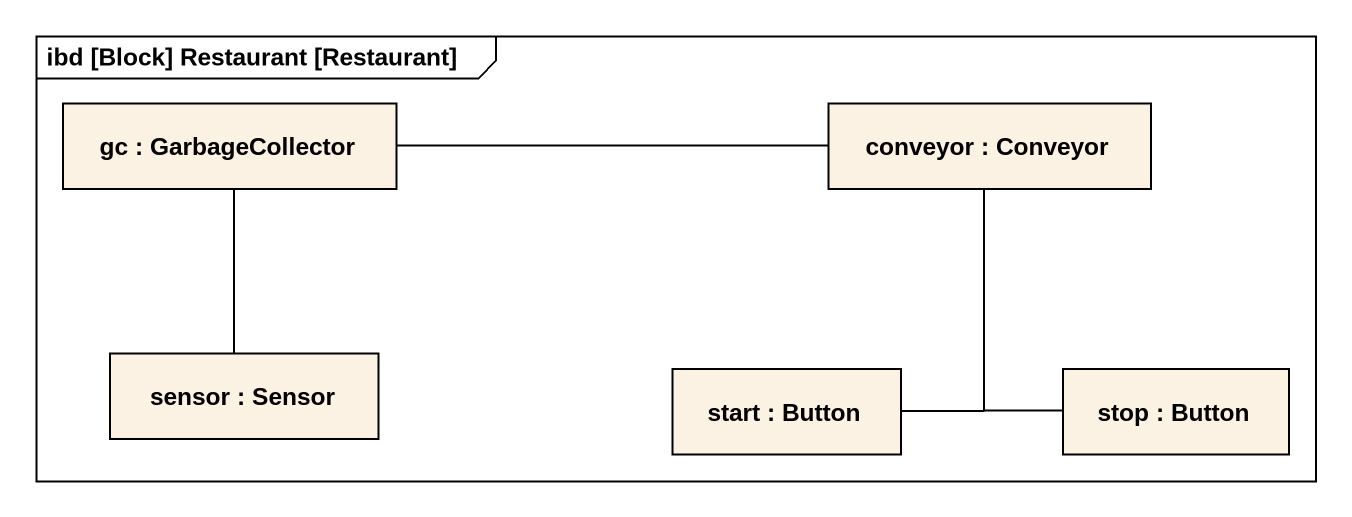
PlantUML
@startuml
mainframe ibd [Block] Restaurant [Restaurant]
rectangle "gc : GarbageCollector" as gc
rectangle "conveyor : Conveyor" as conveyor
rectangle "sensor : Sensor" as sensor
rectangle "start : Button" as start_
rectangle "stop : Button" as stop_
gc -right- conveyor
sensor -up- gc
start_ -up- conveyor
stop_ -up- conveyor
@enduml
